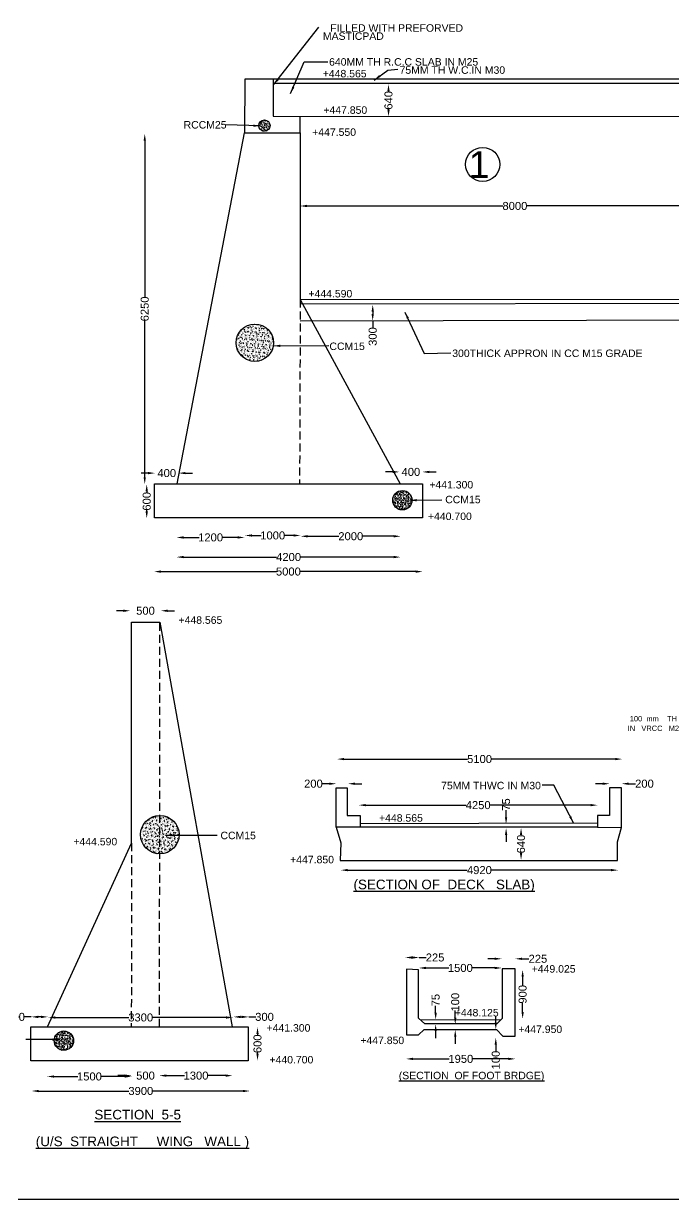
# Model space of a CAD drawing. Header units: millimetres. Extents: x 342 to 57374, y 1463 to 41796.
# Drawn here: x 21478 to 33649, y 1463 to 23505 of the extents above; entities that cross this region are included whole.
import ezdxf

# ---------------------------------------------------------------- set-up
doc = ezdxf.new("R2010")
doc.units = ezdxf.units.MM
doc.header["$MEASUREMENT"] = 0
doc.linetypes.add('DASHED', pattern=[0.75, 0.5, -0.25])
for name, color, linetype in [('DIM', 7, 'Continuous'), ('DWG', 7, 'Continuous'), ('TEXT', 7, 'Continuous'), ('TXT', 7, 'Continuous')]:
    doc.layers.add(name, color=color, linetype=linetype)
doc.styles.get("Standard").update_dxf_attribs({"font": 'arial.ttf'})
doc.dimstyles.new('Civil', dxfattribs={"dimtxt": 150, "dimasz": 130, "dimexe": 0.1, "dimexo": 0.0625, "dimgap": 0.09, "dimtad": 0, "dimdec": 0, "dimzin": 12, "dimdsep": 46, "dimtxsty": 'Standard', "dimcen": 0.1, "dimse1": 1, "dimse2": 1, "dimadec": 0, "dimazin": 2, "dimtfac": 1, "dimtdec": 0, "dimtofl": 0, "dimtmove": 0, "dimatfit": 3, "dimfxl": 1, "dimfrac": 1, "dimtolj": 1, "dimtzin": 0, "dimarcsym": 0})
pattern_1 = [(50, (0, 0), (71.72602, -6.27521), [7.5, -82.5]), (355, (0, 0), (-13.87513, 75.21921), [6, -66]), (100.45144, (5.98, -0.52), (57.85088, 68.944), [6.37402, -70.11421]), (46.1842, (0, 20), (106.72413, -16.55193), [11.25, -123.75]), (96.63564, (8.89, 18.62), (93.4662, 97.41186), [9.56103, -105.17138]), (351.18416, (0, 20), (93.4662, 97.41186), [9, -99]), (21, (10, 15), (59.69071, -40.26189), [7.5, -82.5]), (326, (10, 15), (24.33153, 72.515), [6, -66]), (71.45144, (14.974, 11.645), (84.02224, 32.25312), [6.37402, -70.11421]), (37.5, (0, 0), (1.215986, 33.289385), [0, -65.2, 0, -67, 0, -66.25]), (7.5, (0, 0), (26.306954, 39.44117), [0, -38.2, 0, -63.7, 0, -25.25]), (327.5, (-22.3, 0), (53.382244, -2.255487), [0, -25, 0, -78, 0, -103.5]), (317.5, (-32.3, 0), (58.31862, 10.0105), [0, -32.5, 0, -51.8, 0, -73.5])]

# ---------------------------------------------------------------- blocks, each defined once
blk = doc.blocks.new('*D87')
at = {"layer": 'Defpoints', "color": 0, "ltscale": 300, "transparency": 16777216}
for p in [(28952, 13232), (23924, 13218), (28952, 13218)]:
    blk.add_point(p, dxfattribs=at)
at = {"layer": 'DIM', "color": 0, "lineweight": -2, "ltscale": 300, "transparency": 16777216}
for p, q in [((24054, 13232), (26215, 13232)), ((28822, 13232), (26662, 13232))]:
    blk.add_line(p, q, dxfattribs=at)
at = {"layer": 'DIM', "color": 0, "ltscale": 300, "transparency": 16777216}
for points in [[(24054, 13254), (24054, 13210), (23924, 13232)], [(28822, 13254), (28822, 13210), (28952, 13232)]]:
    blk.add_solid(points, dxfattribs=at)
at = {"layer": 'DIM', "color": 0, "ltscale": 300, "transparency": 16777216, "insert": (26438, 13232), "char_height": 150, "attachment_point": 5}
blk.add_mtext('\\A1;5000', dxfattribs=at)
blk = doc.blocks.new('*D88')
at = {"layer": 'Defpoints', "color": 0, "ltscale": 300, "transparency": 16777216}
for p in [(24344, 13512), (28540, 13512), (28540, 13504)]:
    blk.add_point(p, dxfattribs=at)
at = {"layer": 'DIM', "color": 0, "lineweight": -2, "ltscale": 300, "transparency": 16777216}
for p, q in [((24474, 13504), (26216, 13504)), ((28410, 13504), (26669, 13504))]:
    blk.add_line(p, q, dxfattribs=at)
at = {"layer": 'DIM', "color": 0, "ltscale": 300, "transparency": 16777216}
for points in [[(24474, 13526), (24474, 13483), (24344, 13504)], [(28410, 13526), (28410, 13483), (28540, 13504)]]:
    blk.add_solid(points, dxfattribs=at)
at = {"layer": 'DIM', "color": 0, "ltscale": 300, "transparency": 16777216, "insert": (26442, 13504), "char_height": 150, "attachment_point": 5}
blk.add_mtext('\\A1;4200', dxfattribs=at)
blk = doc.blocks.new('*D89')
at = {"layer": 'Defpoints', "color": 0, "ltscale": 300, "transparency": 16777216}
for p in [(24344, 13924), (25618, 13924), (25618, 13872)]:
    blk.add_point(p, dxfattribs=at)
at = {"layer": 'DIM', "color": 0, "lineweight": -2, "ltscale": 300, "transparency": 16777216}
for p, q in [((24474, 13872), (24764, 13872)), ((25488, 13872), (25198, 13872))]:
    blk.add_line(p, q, dxfattribs=at)
at = {"layer": 'DIM', "color": 0, "ltscale": 300, "transparency": 16777216}
for points in [[(24474, 13894), (24474, 13850), (24344, 13872)], [(25488, 13894), (25488, 13850), (25618, 13872)]]:
    blk.add_solid(points, dxfattribs=at)
at = {"layer": 'DIM', "color": 0, "ltscale": 300, "transparency": 16777216, "insert": (24981, 13872), "char_height": 150, "attachment_point": 5}
blk.add_mtext('\\A1;1200', dxfattribs=at)
blk = doc.blocks.new('*D90')
at = {"layer": 'Defpoints', "color": 0, "ltscale": 300, "transparency": 16777216}
for p in [(26664, 13909), (25626, 13865), (26664, 13865)]:
    blk.add_point(p, dxfattribs=at)
at = {"layer": 'DIM', "color": 0, "lineweight": -2, "ltscale": 300, "transparency": 16777216}
for p, q in [((25756, 13909), (25928, 13909)), ((26534, 13909), (26361, 13909))]:
    blk.add_line(p, q, dxfattribs=at)
at = {"layer": 'DIM', "color": 0, "ltscale": 300, "transparency": 16777216}
for points in [[(25756, 13931), (25756, 13887), (25626, 13909)], [(26534, 13931), (26534, 13887), (26664, 13909)]]:
    blk.add_solid(points, dxfattribs=at)
at = {"layer": 'DIM', "color": 0, "ltscale": 300, "transparency": 16777216, "insert": (26144, 13909), "char_height": 150, "attachment_point": 5}
blk.add_mtext('\\A1;1000', dxfattribs=at)
blk = doc.blocks.new('*D91')
at = {"layer": 'Defpoints', "color": 0, "ltscale": 300, "transparency": 16777216}
for p in [(26670, 13902), (28540, 13902), (28540, 13894)]:
    blk.add_point(p, dxfattribs=at)
at = {"layer": 'DIM', "color": 0, "lineweight": -2, "ltscale": 300, "transparency": 16777216}
for p, q in [((26800, 13894), (27380, 13894)), ((28410, 13894), (27831, 13894))]:
    blk.add_line(p, q, dxfattribs=at)
at = {"layer": 'DIM', "color": 0, "ltscale": 300, "transparency": 16777216}
for points in [[(26800, 13916), (26800, 13872), (26670, 13894)], [(28410, 13916), (28410, 13872), (28540, 13894)]]:
    blk.add_solid(points, dxfattribs=at)
at = {"layer": 'DIM', "color": 0, "ltscale": 300, "transparency": 16777216, "insert": (27606, 13894), "char_height": 150, "attachment_point": 5}
blk.add_mtext('\\A1;2000', dxfattribs=at)
blk = doc.blocks.new('*D92')
at = {"layer": 'Defpoints', "color": 0, "ltscale": 300, "transparency": 16777216}
for p in [(23940, 15078), (23940, 14902), (24381, 14902)]:
    blk.add_point(p, dxfattribs=at)
at = {"layer": 'DIM', "color": 0, "lineweight": -2, "ltscale": 300, "transparency": 16777216}
for p, q in [((23810, 15078), (23680, 15078)), ((24511, 15078), (24641, 15078))]:
    blk.add_line(p, q, dxfattribs=at)
at = {"layer": 'DIM', "color": 0, "ltscale": 300, "transparency": 16777216}
for points in [[(23810, 15100), (23810, 15057), (23940, 15078)], [(24511, 15100), (24511, 15057), (24381, 15078)]]:
    blk.add_solid(points, dxfattribs=at)
at = {"layer": 'DIM', "color": 0, "ltscale": 300, "transparency": 16777216, "insert": (24160, 15078), "char_height": 150, "attachment_point": 5}
blk.add_mtext('\\A1;400', dxfattribs=at)
blk = doc.blocks.new('*D93')
at = {"layer": 'Defpoints', "color": 0, "ltscale": 300, "transparency": 16777216}
for p in [(28518, 15078), (28946, 15100), (28946, 15078)]:
    blk.add_point(p, dxfattribs=at)
at = {"layer": 'DIM', "color": 0, "lineweight": -2, "ltscale": 300, "transparency": 16777216}
for p, q in [((28388, 15100), (28258, 15100)), ((29076, 15100), (29206, 15100))]:
    blk.add_line(p, q, dxfattribs=at)
at = {"layer": 'DIM', "color": 0, "ltscale": 300, "transparency": 16777216}
for points in [[(28388, 15122), (28388, 15079), (28518, 15100)], [(29076, 15122), (29076, 15079), (28946, 15100)]]:
    blk.add_solid(points, dxfattribs=at)
at = {"layer": 'DIM', "color": 0, "ltscale": 300, "transparency": 16777216, "insert": (28732, 15100), "char_height": 150, "attachment_point": 5}
blk.add_mtext('\\A1;400', dxfattribs=at)
blk = doc.blocks.new('*D94')
at = {"layer": 'Defpoints', "color": 0, "ltscale": 300, "transparency": 16777216}
for p in [(23734, 14865), (23785, 14865), (23734, 14232)]:
    blk.add_point(p, dxfattribs=at)
at = {"layer": 'DIM', "color": 0, "lineweight": -2, "ltscale": 300, "transparency": 16777216}
for p, q in [((23785, 14735), (23785, 14715)), ((23785, 14362), (23785, 14383))]:
    blk.add_line(p, q, dxfattribs=at)
at = {"layer": 'DIM', "color": 0, "ltscale": 300, "transparency": 16777216}
for points in [[(23763, 14735), (23807, 14735), (23785, 14865)], [(23763, 14362), (23807, 14362), (23785, 14232)]]:
    blk.add_solid(points, dxfattribs=at)
at = {"layer": 'DIM', "color": 0, "ltscale": 300, "transparency": 16777216, "insert": (23785, 14549), "char_height": 150, "attachment_point": 5, "rotation": 90}
blk.add_mtext('\\A1;600', dxfattribs=at)
blk = doc.blocks.new('*D95')
at = {"layer": 'Defpoints', "color": 0, "ltscale": 300, "transparency": 16777216}
for p in [(23748, 21439), (23785, 21439), (23785, 14872)]:
    blk.add_point(p, dxfattribs=at)
at = {"layer": 'DIM', "color": 0, "lineweight": -2, "ltscale": 300, "transparency": 16777216}
for p, q in [((23748, 21309), (23748, 18380)), ((23748, 15002), (23748, 17932))]:
    blk.add_line(p, q, dxfattribs=at)
at = {"layer": 'DIM', "color": 0, "ltscale": 300, "transparency": 16777216}
for points in [[(23726, 21309), (23769, 21309), (23748, 21439)], [(23726, 15002), (23769, 15002), (23748, 14872)]]:
    blk.add_solid(points, dxfattribs=at)
at = {"layer": 'DIM', "color": 0, "ltscale": 300, "transparency": 16777216, "insert": (23748, 18156), "char_height": 150, "attachment_point": 5, "rotation": 90}
blk.add_mtext('\\A1;6250', dxfattribs=at)
blk = doc.blocks.new('*D96')
at = {"layer": 'Defpoints', "color": 0, "ltscale": 300, "transparency": 16777216}
for p in [(27230, 18234), (27230, 17933), (28017, 17933)]:
    blk.add_point(p, dxfattribs=at)
at = {"layer": 'DIM', "color": 0, "lineweight": -2, "ltscale": 300, "transparency": 16777216}
for p, q in [((28017, 18104), (28017, 18063)), ((28017, 17933), (28017, 17803))]:
    blk.add_line(p, q, dxfattribs=at)
at = {"layer": 'DIM', "color": 0, "ltscale": 300, "transparency": 16777216}
for points in [[(27995, 18104), (28039, 18104), (28017, 18234)], [(27995, 18063), (28039, 18063), (28017, 17933)]]:
    blk.add_solid(points, dxfattribs=at)
at = {"layer": 'DIM', "color": 0, "ltscale": 300, "transparency": 16777216, "insert": (28017, 17638), "char_height": 150, "attachment_point": 5, "rotation": 90}
blk.add_mtext('\\A1;300', dxfattribs=at)
blk = doc.blocks.new('*D97')
at = {"layer": 'Defpoints', "color": 0, "ltscale": 300, "transparency": 16777216}
for p in [(28218, 22365), (28313, 22365), (28218, 21764)]:
    blk.add_point(p, dxfattribs=at)
at = {"layer": 'DIM', "color": 0, "lineweight": -2, "ltscale": 300, "transparency": 16777216}
for p, q in [((28313, 22235), (28313, 22230)), ((28313, 21894), (28313, 21899))]:
    blk.add_line(p, q, dxfattribs=at)
at = {"layer": 'DIM', "color": 0, "ltscale": 300, "transparency": 16777216}
for points in [[(28291, 22235), (28335, 22235), (28313, 22365)], [(28291, 21894), (28335, 21894), (28313, 21764)]]:
    blk.add_solid(points, dxfattribs=at)
at = {"layer": 'DIM', "color": 0, "ltscale": 300, "transparency": 16777216, "insert": (28313, 22065), "char_height": 150, "attachment_point": 5, "rotation": 90}
blk.add_mtext('\\A1;640', dxfattribs=at)
blk = doc.blocks.new('*D98')
at = {"layer": 'Defpoints', "color": 0, "ltscale": 300, "transparency": 16777216}
for p in [(26654, 20075), (34707, 20085), (34707, 20075)]:
    blk.add_point(p, dxfattribs=at)
at = {"layer": 'DIM', "color": 0, "lineweight": -2, "ltscale": 300, "transparency": 16777216}
for p, q in [((26784, 20085), (30456, 20085)), ((34577, 20085), (30904, 20085))]:
    blk.add_line(p, q, dxfattribs=at)
at = {"layer": 'DIM', "color": 0, "ltscale": 300, "transparency": 16777216}
for points in [[(26784, 20107), (26784, 20063), (26654, 20085)], [(34577, 20107), (34577, 20063), (34707, 20085)]]:
    blk.add_solid(points, dxfattribs=at)
at = {"layer": 'DIM', "color": 0, "ltscale": 300, "transparency": 16777216, "insert": (30680, 20085), "char_height": 150, "attachment_point": 5}
blk.add_mtext('\\A1;8000', dxfattribs=at)
blk = doc.blocks.new('*D142')
at = {"layer": 'Defpoints', "color": 0, "ltscale": 300, "transparency": 16777216}
for p in [(21630, 3484), (25718, 3496), (25718, 3484)]:
    blk.add_point(p, dxfattribs=at)
at = {"layer": 'DIM', "color": 0, "lineweight": -2, "ltscale": 300, "transparency": 16777216}
for p, q in [((21760, 3496), (23450, 3496)), ((25588, 3496), (23898, 3496))]:
    blk.add_line(p, q, dxfattribs=at)
at = {"layer": 'DIM', "color": 0, "ltscale": 300, "transparency": 16777216}
for points in [[(21760, 3517), (21760, 3474), (21630, 3496)], [(25588, 3517), (25588, 3474), (25718, 3496)]]:
    blk.add_solid(points, dxfattribs=at)
at = {"layer": 'DIM', "color": 0, "ltscale": 300, "transparency": 16777216, "insert": (23674, 3496), "char_height": 150, "attachment_point": 5}
blk.add_mtext('\\A1;3900', dxfattribs=at)
blk = doc.blocks.new('*D143')
at = {"layer": 'Defpoints', "color": 0, "ltscale": 300, "transparency": 16777216}
for p in [(21920, 3790), (23504, 3790), (23504, 3768)]:
    blk.add_point(p, dxfattribs=at)
at = {"layer": 'DIM', "color": 0, "lineweight": -2, "ltscale": 300, "transparency": 16777216}
for p, q in [((22050, 3768), (22495, 3768)), ((23374, 3768), (22929, 3768))]:
    blk.add_line(p, q, dxfattribs=at)
at = {"layer": 'DIM', "color": 0, "ltscale": 300, "transparency": 16777216}
for points in [[(22050, 3789), (22050, 3746), (21920, 3768)], [(23374, 3789), (23374, 3746), (23504, 3768)]]:
    blk.add_solid(points, dxfattribs=at)
at = {"layer": 'DIM', "color": 0, "ltscale": 300, "transparency": 16777216, "insert": (22712, 3768), "char_height": 150, "attachment_point": 5}
blk.add_mtext('\\A1;1500', dxfattribs=at)
blk = doc.blocks.new('*D144')
at = {"layer": 'Defpoints', "color": 0, "ltscale": 300, "transparency": 16777216}
for p in [(23504, 3750), (24020, 3784), (24020, 3750)]:
    blk.add_point(p, dxfattribs=at)
at = {"layer": 'DIM', "color": 0, "lineweight": -2, "ltscale": 300, "transparency": 16777216}
for p, q in [((23374, 3784), (23244, 3784)), ((24150, 3784), (24280, 3784))]:
    blk.add_line(p, q, dxfattribs=at)
at = {"layer": 'DIM', "color": 0, "ltscale": 300, "transparency": 16777216}
for points in [[(23374, 3806), (23374, 3763), (23504, 3784)], [(24150, 3806), (24150, 3763), (24020, 3784)]]:
    blk.add_solid(points, dxfattribs=at)
at = {"layer": 'DIM', "color": 0, "ltscale": 300, "transparency": 16777216, "insert": (23762, 3784), "char_height": 150, "attachment_point": 5}
blk.add_mtext('\\A1;500', dxfattribs=at)
blk = doc.blocks.new('*D145')
at = {"layer": 'Defpoints', "color": 0, "ltscale": 300, "transparency": 16777216}
for p in [(25394, 3784), (24020, 3734), (25394, 3734)]:
    blk.add_point(p, dxfattribs=at)
at = {"layer": 'DIM', "color": 0, "lineweight": -2, "ltscale": 300, "transparency": 16777216}
for p, q in [((24150, 3784), (24491, 3784)), ((25264, 3784), (24924, 3784))]:
    blk.add_line(p, q, dxfattribs=at)
at = {"layer": 'DIM', "color": 0, "ltscale": 300, "transparency": 16777216}
for points in [[(24150, 3806), (24150, 3763), (24020, 3784)], [(25264, 3806), (25264, 3763), (25394, 3784)]]:
    blk.add_solid(points, dxfattribs=at)
at = {"layer": 'DIM', "color": 0, "ltscale": 300, "transparency": 16777216, "insert": (24708, 3784), "char_height": 150, "attachment_point": 5}
blk.add_mtext('\\A1;1300', dxfattribs=at)
blk = doc.blocks.new('*D146')
at = {"layer": 'Defpoints', "color": 0, "ltscale": 300, "transparency": 16777216}
for p in [(21624, 4885), (21624, 4840), (21936, 4840)]:
    blk.add_point(p, dxfattribs=at)
at = {"layer": 'DIM', "color": 0, "lineweight": -2, "ltscale": 300, "transparency": 16777216}
for p, q in [((21624, 4885), (21494, 4885)), ((21806, 4885), (21754, 4885))]:
    blk.add_line(p, q, dxfattribs=at)
at = {"layer": 'DIM', "color": 0, "ltscale": 300, "transparency": 16777216}
for points in [[(21754, 4907), (21754, 4863), (21624, 4885)], [(21806, 4907), (21806, 4863), (21936, 4885)]]:
    blk.add_solid(points, dxfattribs=at)
at = {"layer": 'DIM', "color": 0, "ltscale": 300, "transparency": 16777216, "insert": (21329, 4885), "char_height": 150, "attachment_point": 5}
blk.add_mtext('\\A1;300', dxfattribs=at)
blk = doc.blocks.new('*D147')
at = {"layer": 'Defpoints', "color": 0, "ltscale": 300, "transparency": 16777216}
for p in [(25400, 4874), (21942, 4840), (25400, 4840)]:
    blk.add_point(p, dxfattribs=at)
at = {"layer": 'DIM', "color": 0, "lineweight": -2, "ltscale": 300, "transparency": 16777216}
for p, q in [((22072, 4874), (23448, 4874)), ((25270, 4874), (23895, 4874))]:
    blk.add_line(p, q, dxfattribs=at)
at = {"layer": 'DIM', "color": 0, "ltscale": 300, "transparency": 16777216}
for points in [[(22072, 4896), (22072, 4852), (21942, 4874)], [(25270, 4896), (25270, 4852), (25400, 4874)]]:
    blk.add_solid(points, dxfattribs=at)
at = {"layer": 'DIM', "color": 0, "ltscale": 300, "transparency": 16777216, "insert": (23672, 4874), "char_height": 150, "attachment_point": 5}
blk.add_mtext('\\A1;3300', dxfattribs=at)
blk = doc.blocks.new('*D148')
at = {"layer": 'Defpoints', "color": 0, "ltscale": 300, "transparency": 16777216}
for p in [(25412, 4857), (25696, 4885), (25696, 4857)]:
    blk.add_point(p, dxfattribs=at)
at = {"layer": 'DIM', "color": 0, "lineweight": -2, "ltscale": 300, "transparency": 16777216}
for p, q in [((25542, 4885), (25566, 4885)), ((25696, 4885), (25826, 4885))]:
    blk.add_line(p, q, dxfattribs=at)
at = {"layer": 'DIM', "color": 0, "ltscale": 300, "transparency": 16777216}
for points in [[(25542, 4907), (25542, 4863), (25412, 4885)], [(25566, 4907), (25566, 4863), (25696, 4885)]]:
    blk.add_solid(points, dxfattribs=at)
at = {"layer": 'DIM', "color": 0, "ltscale": 300, "transparency": 16777216, "insert": (25991, 4885), "char_height": 150, "attachment_point": 5}
blk.add_mtext('\\A1;300', dxfattribs=at)
blk = doc.blocks.new('*D149')
at = {"layer": 'Defpoints', "color": 0, "ltscale": 300, "transparency": 16777216}
for p in [(25826, 4692), (25826, 4068), (25860, 4068)]:
    blk.add_point(p, dxfattribs=at)
at = {"layer": 'DIM', "color": 0, "lineweight": -2, "ltscale": 300, "transparency": 16777216}
for p, q in [((25860, 4562), (25860, 4546)), ((25860, 4198), (25860, 4215))]:
    blk.add_line(p, q, dxfattribs=at)
at = {"layer": 'DIM', "color": 0, "ltscale": 300, "transparency": 16777216}
for points in [[(25838, 4562), (25882, 4562), (25860, 4692)], [(25838, 4198), (25882, 4198), (25860, 4068)]]:
    blk.add_solid(points, dxfattribs=at)
at = {"layer": 'DIM', "color": 0, "ltscale": 300, "transparency": 16777216, "insert": (25860, 4381), "char_height": 150, "attachment_point": 5, "rotation": 90}
blk.add_mtext('\\A1;600', dxfattribs=at)
blk = doc.blocks.new('*D151')
at = {"layer": 'Defpoints', "color": 0, "ltscale": 300, "transparency": 16777216}
for p in [(23476, 12386), (24048, 12498), (24048, 12386)]:
    blk.add_point(p, dxfattribs=at)
at = {"layer": 'DIM', "color": 0, "lineweight": -2, "ltscale": 300, "transparency": 16777216}
for p, q in [((23346, 12498), (23216, 12498)), ((24178, 12498), (24308, 12498))]:
    blk.add_line(p, q, dxfattribs=at)
at = {"layer": 'DIM', "color": 0, "ltscale": 300, "transparency": 16777216}
for points in [[(23346, 12520), (23346, 12476), (23476, 12498)], [(24178, 12520), (24178, 12476), (24048, 12498)]]:
    blk.add_solid(points, dxfattribs=at)
at = {"layer": 'DIM', "color": 0, "ltscale": 300, "transparency": 16777216, "insert": (23762, 12498), "char_height": 150, "attachment_point": 5}
blk.add_mtext('\\A1;500', dxfattribs=at)
blk = doc.blocks.new('*D152')
at = {"layer": 'Defpoints', "color": 0, "ltscale": 300, "transparency": 16777216}
for p in [(27418, 7622), (32612, 7636), (32612, 7622)]:
    blk.add_point(p, dxfattribs=at)
at = {"layer": 'DIM', "color": 0, "lineweight": -2, "ltscale": 300, "transparency": 16777216}
for p, q in [((27548, 7636), (29788, 7636)), ((32482, 7636), (30242, 7636))]:
    blk.add_line(p, q, dxfattribs=at)
at = {"layer": 'DIM', "color": 0, "ltscale": 300, "transparency": 16777216}
for points in [[(27548, 7658), (27548, 7615), (27418, 7636)], [(32482, 7658), (32482, 7615), (32612, 7636)]]:
    blk.add_solid(points, dxfattribs=at)
at = {"layer": 'DIM', "color": 0, "ltscale": 300, "transparency": 16777216, "insert": (30015, 7636), "char_height": 150, "attachment_point": 5}
blk.add_mtext('\\A1;4920', dxfattribs=at)
blk = doc.blocks.new('*D153')
at = {"layer": 'Defpoints', "color": 0, "ltscale": 300, "transparency": 16777216}
for p in [(27758, 8878), (32226, 8878), (32226, 8854)]:
    blk.add_point(p, dxfattribs=at)
at = {"layer": 'DIM', "color": 0, "lineweight": -2, "ltscale": 300, "transparency": 16777216}
for p, q in [((27888, 8854), (29765, 8854)), ((32096, 8854), (30219, 8854))]:
    blk.add_line(p, q, dxfattribs=at)
at = {"layer": 'DIM', "color": 0, "ltscale": 300, "transparency": 16777216}
for points in [[(27888, 8876), (27888, 8833), (27758, 8854)], [(32096, 8876), (32096, 8833), (32226, 8854)]]:
    blk.add_solid(points, dxfattribs=at)
at = {"layer": 'DIM', "color": 0, "ltscale": 300, "transparency": 16777216, "insert": (29992, 8854), "char_height": 150, "attachment_point": 5}
blk.add_mtext('\\A1;4250', dxfattribs=at)
blk = doc.blocks.new('*D154')
at = {"layer": 'Defpoints', "color": 0, "ltscale": 300, "transparency": 16777216}
for p in [(30764, 8424), (30795, 8424), (30764, 7826)]:
    blk.add_point(p, dxfattribs=at)
at = {"layer": 'DIM', "color": 0, "lineweight": -2, "ltscale": 300, "transparency": 16777216}
for p, q in [((30795, 8294), (30795, 8290)), ((30795, 7956), (30795, 7959))]:
    blk.add_line(p, q, dxfattribs=at)
at = {"layer": 'DIM', "color": 0, "ltscale": 300, "transparency": 16777216}
for points in [[(30773, 8294), (30817, 8294), (30795, 8424)], [(30773, 7956), (30817, 7956), (30795, 7826)]]:
    blk.add_solid(points, dxfattribs=at)
at = {"layer": 'DIM', "color": 0, "ltscale": 300, "transparency": 16777216, "insert": (30795, 8125), "char_height": 150, "attachment_point": 5, "rotation": 90}
blk.add_mtext('\\A1;640', dxfattribs=at)
blk = doc.blocks.new('*D155')
at = {"layer": 'Defpoints', "color": 0, "ltscale": 300, "transparency": 16777216}
for p in [(30492, 8499), (30492, 8424), (30515, 8499)]:
    blk.add_point(p, dxfattribs=at)
at = {"layer": 'DIM', "color": 0, "lineweight": -2, "ltscale": 300, "transparency": 16777216}
for p, q in [((30515, 8629), (30515, 8759)), ((30515, 8294), (30515, 8164))]:
    blk.add_line(p, q, dxfattribs=at)
at = {"layer": 'DIM', "color": 0, "ltscale": 300, "transparency": 16777216}
for points in [[(30493, 8629), (30537, 8629), (30515, 8499)], [(30493, 8294), (30537, 8294), (30515, 8424)]]:
    blk.add_solid(points, dxfattribs=at)
at = {"layer": 'DIM', "color": 0, "ltscale": 300, "transparency": 16777216, "insert": (30515, 8866), "char_height": 150, "attachment_point": 5, "rotation": 90}
blk.add_mtext('\\A1;75', dxfattribs=at)
blk = doc.blocks.new('*D156')
at = {"layer": 'Defpoints', "color": 0, "ltscale": 300, "transparency": 16777216}
for p in [(27334, 9256), (27334, 9165), (27554, 9165)]:
    blk.add_point(p, dxfattribs=at)
at = {"layer": 'DIM', "color": 0, "lineweight": -2, "ltscale": 300, "transparency": 16777216}
for p, q in [((27204, 9256), (27074, 9256)), ((27684, 9256), (27814, 9256))]:
    blk.add_line(p, q, dxfattribs=at)
at = {"layer": 'DIM', "color": 0, "ltscale": 300, "transparency": 16777216}
for points in [[(27204, 9277), (27204, 9234), (27334, 9256)], [(27684, 9277), (27684, 9234), (27554, 9256)]]:
    blk.add_solid(points, dxfattribs=at)
at = {"layer": 'DIM', "color": 0, "ltscale": 300, "transparency": 16777216, "insert": (26907, 9256), "char_height": 150, "attachment_point": 5}
blk.add_mtext('\\A1;200', dxfattribs=at)
blk = doc.blocks.new('*D157')
at = {"layer": 'Defpoints', "color": 0, "ltscale": 300, "transparency": 16777216}
for p in [(32452, 9165), (32680, 9256), (32680, 9165)]:
    blk.add_point(p, dxfattribs=at)
at = {"layer": 'DIM', "color": 0, "lineweight": -2, "ltscale": 300, "transparency": 16777216}
for p, q in [((32322, 9256), (32192, 9256)), ((32810, 9256), (32940, 9256))]:
    blk.add_line(p, q, dxfattribs=at)
at = {"layer": 'DIM', "color": 0, "ltscale": 300, "transparency": 16777216}
for points in [[(32322, 9278), (32322, 9234), (32452, 9256)], [(32810, 9278), (32810, 9234), (32680, 9256)]]:
    blk.add_solid(points, dxfattribs=at)
at = {"layer": 'DIM', "color": 0, "ltscale": 300, "transparency": 16777216, "insert": (33106, 9256), "char_height": 150, "attachment_point": 5}
blk.add_mtext('\\A1;200', dxfattribs=at)
blk = doc.blocks.new('*D158')
at = {"layer": 'Defpoints', "color": 0, "ltscale": 300, "transparency": 16777216}
for p in [(32688, 9718), (27349, 9687), (32688, 9687)]:
    blk.add_point(p, dxfattribs=at)
at = {"layer": 'DIM', "color": 0, "lineweight": -2, "ltscale": 300, "transparency": 16777216}
for p, q in [((27479, 9718), (29795, 9718)), ((32558, 9718), (30242, 9718))]:
    blk.add_line(p, q, dxfattribs=at)
at = {"layer": 'DIM', "color": 0, "ltscale": 300, "transparency": 16777216}
for points in [[(27479, 9739), (27479, 9696), (27349, 9718)], [(32558, 9739), (32558, 9696), (32688, 9718)]]:
    blk.add_solid(points, dxfattribs=at)
at = {"layer": 'DIM', "color": 0, "ltscale": 300, "transparency": 16777216, "insert": (30018, 9718), "char_height": 150, "attachment_point": 5}
blk.add_mtext('\\A1;5100', dxfattribs=at)
blk = doc.blocks.new('*D159')
at = {"layer": 'Defpoints', "color": 0, "ltscale": 300, "transparency": 16777216}
for p in [(28644, 4104), (30689, 4104), (30689, 4098)]:
    blk.add_point(p, dxfattribs=at)
at = {"layer": 'DIM', "color": 0, "lineweight": -2, "ltscale": 300, "transparency": 16777216}
for p, q in [((28774, 4098), (29450, 4098)), ((30559, 4098), (29884, 4098))]:
    blk.add_line(p, q, dxfattribs=at)
at = {"layer": 'DIM', "color": 0, "ltscale": 300, "transparency": 16777216}
for points in [[(28774, 4120), (28774, 4076), (28644, 4098)], [(30559, 4120), (30559, 4076), (30689, 4098)]]:
    blk.add_solid(points, dxfattribs=at)
at = {"layer": 'DIM', "color": 0, "ltscale": 300, "transparency": 16777216, "insert": (29667, 4098), "char_height": 150, "attachment_point": 5}
blk.add_mtext('\\A1;1950', dxfattribs=at)
blk = doc.blocks.new('*D160')
at = {"layer": 'Defpoints', "color": 0, "ltscale": 300, "transparency": 16777216}
for p in [(28888, 5998), (28627, 5921), (28888, 5921)]:
    blk.add_point(p, dxfattribs=at)
at = {"layer": 'DIM', "color": 0, "lineweight": -2, "ltscale": 300, "transparency": 16777216}
for p, q in [((28757, 5998), (28758, 5998)), ((28888, 5998), (29018, 5998))]:
    blk.add_line(p, q, dxfattribs=at)
at = {"layer": 'DIM', "color": 0, "ltscale": 300, "transparency": 16777216}
for points in [[(28757, 6020), (28757, 5976), (28627, 5998)], [(28758, 6020), (28758, 5976), (28888, 5998)]]:
    blk.add_solid(points, dxfattribs=at)
at = {"layer": 'DIM', "color": 0, "ltscale": 300, "transparency": 16777216, "insert": (29185, 5998), "char_height": 150, "attachment_point": 5}
blk.add_mtext('\\A1;225', dxfattribs=at)
blk = doc.blocks.new('*D161')
at = {"layer": 'Defpoints', "color": 0, "ltscale": 300, "transparency": 16777216}
for p in [(30683, 5974), (30434, 5832), (30683, 5832)]:
    blk.add_point(p, dxfattribs=at)
at = {"layer": 'DIM', "color": 0, "lineweight": -2, "ltscale": 300, "transparency": 16777216}
for p, q in [((30304, 5974), (30174, 5974)), ((30813, 5974), (30943, 5974))]:
    blk.add_line(p, q, dxfattribs=at)
at = {"layer": 'DIM', "color": 0, "ltscale": 300, "transparency": 16777216}
for points in [[(30304, 5996), (30304, 5953), (30434, 5974)], [(30813, 5996), (30813, 5953), (30683, 5974)]]:
    blk.add_solid(points, dxfattribs=at)
at = {"layer": 'DIM', "color": 0, "ltscale": 300, "transparency": 16777216, "insert": (31111, 5974), "char_height": 150, "attachment_point": 5}
blk.add_mtext('\\A1;225', dxfattribs=at)
blk = doc.blocks.new('*D162')
at = {"layer": 'Defpoints', "color": 0, "ltscale": 300, "transparency": 16777216}
for p in [(28882, 5756), (30434, 5802), (30434, 5756)]:
    blk.add_point(p, dxfattribs=at)
at = {"layer": 'DIM', "color": 0, "lineweight": -2, "ltscale": 300, "transparency": 16777216}
for p, q in [((29012, 5802), (29441, 5802)), ((30304, 5802), (29875, 5802))]:
    blk.add_line(p, q, dxfattribs=at)
at = {"layer": 'DIM', "color": 0, "ltscale": 300, "transparency": 16777216}
for points in [[(29012, 5824), (29012, 5781), (28882, 5802)], [(30304, 5824), (30304, 5781), (30434, 5802)]]:
    blk.add_solid(points, dxfattribs=at)
at = {"layer": 'DIM', "color": 0, "ltscale": 300, "transparency": 16777216, "insert": (29658, 5802), "char_height": 150, "attachment_point": 5}
blk.add_mtext('\\A1;1500', dxfattribs=at)
blk = doc.blocks.new('*D163')
at = {"layer": 'Defpoints', "color": 0, "ltscale": 300, "transparency": 16777216}
for p in [(30328, 4648), (30322, 4494), (30328, 4494)]:
    blk.add_point(p, dxfattribs=at)
at = {"layer": 'DIM', "color": 0, "lineweight": -2, "ltscale": 300, "transparency": 16777216}
for p, q in [((30322, 4778), (30322, 4908)), ((30322, 4364), (30322, 4234))]:
    blk.add_line(p, q, dxfattribs=at)
at = {"layer": 'DIM', "color": 0, "ltscale": 300, "transparency": 16777216}
for points in [[(30300, 4778), (30343, 4778), (30322, 4648)], [(30300, 4364), (30343, 4364), (30322, 4494)]]:
    blk.add_solid(points, dxfattribs=at)
at = {"layer": 'DIM', "color": 0, "ltscale": 300, "transparency": 16777216, "insert": (30322, 4076), "char_height": 150, "attachment_point": 5, "rotation": 90}
blk.add_mtext('\\A1;100', dxfattribs=at)
blk = doc.blocks.new('*D164')
at = {"layer": 'Defpoints', "color": 0, "ltscale": 300, "transparency": 16777216}
for p in [(30825, 5767), (30860, 5767), (30860, 4850)]:
    blk.add_point(p, dxfattribs=at)
at = {"layer": 'DIM', "color": 0, "lineweight": -2, "ltscale": 300, "transparency": 16777216}
for p, q in [((30825, 5637), (30825, 5474)), ((30825, 4980), (30825, 5143))]:
    blk.add_line(p, q, dxfattribs=at)
at = {"layer": 'DIM', "color": 0, "ltscale": 300, "transparency": 16777216}
for points in [[(30803, 5637), (30847, 5637), (30825, 5767)], [(30803, 4980), (30847, 4980), (30825, 4850)]]:
    blk.add_solid(points, dxfattribs=at)
at = {"layer": 'DIM', "color": 0, "ltscale": 300, "transparency": 16777216, "insert": (30825, 5308), "char_height": 150, "attachment_point": 5, "rotation": 90}
blk.add_mtext('\\A1;900', dxfattribs=at)
blk = doc.blocks.new('*D165')
at = {"layer": 'Defpoints', "color": 0, "ltscale": 300, "transparency": 16777216}
for p in [(29563, 4743), (29575, 4743), (29575, 4642)]:
    blk.add_point(p, dxfattribs=at)
at = {"layer": 'DIM', "color": 0, "lineweight": -2, "ltscale": 300, "transparency": 16777216}
for p, q in [((29563, 4873), (29563, 5003)), ((29563, 4512), (29563, 4382))]:
    blk.add_line(p, q, dxfattribs=at)
at = {"layer": 'DIM', "color": 0, "ltscale": 300, "transparency": 16777216}
for points in [[(29541, 4873), (29585, 4873), (29563, 4743)], [(29541, 4512), (29585, 4512), (29563, 4642)]]:
    blk.add_solid(points, dxfattribs=at)
at = {"layer": 'DIM', "color": 0, "ltscale": 300, "transparency": 16777216, "insert": (29563, 5161), "char_height": 150, "attachment_point": 5, "rotation": 90}
blk.add_mtext('\\A1;100', dxfattribs=at)
blk = doc.blocks.new('*D166')
at = {"layer": 'Defpoints', "color": 0, "ltscale": 300, "transparency": 16777216}
for p in [(29184, 4832), (29184, 4749), (29196, 4832)]:
    blk.add_point(p, dxfattribs=at)
at = {"layer": 'DIM', "color": 0, "lineweight": -2, "ltscale": 300, "transparency": 16777216}
for p, q in [((29196, 4962), (29196, 5092)), ((29196, 4619), (29196, 4489))]:
    blk.add_line(p, q, dxfattribs=at)
at = {"layer": 'DIM', "color": 0, "ltscale": 300, "transparency": 16777216}
for points in [[(29174, 4962), (29217, 4962), (29196, 4832)], [(29174, 4619), (29217, 4619), (29196, 4749)]]:
    blk.add_solid(points, dxfattribs=at)
at = {"layer": 'DIM', "color": 0, "ltscale": 300, "transparency": 16777216, "insert": (29196, 5199), "char_height": 150, "attachment_point": 5, "rotation": 90}
blk.add_mtext('\\A1;75', dxfattribs=at)

msp = doc.modelspace()

# ---------------------------------------------------------------- hatches: boundary and pattern name
at = {"layer": 'DWG'}
h = msp.add_hatch(dxfattribs=at)
h.set_pattern_fill('AR-CONC', color=256, scale=10)
h.set_pattern_definition(pattern_1)
h.paths.add_polyline_path([(26095.1, 21592.3, 1), (25883.2, 21592.3, 1)])
h = msp.add_hatch(dxfattribs=at)
h.set_pattern_fill('AR-CONC', color=256, scale=10)
h.set_pattern_definition([(50, (21664.476, -1380.41), (71.72602, -6.27521), [7.5, -82.5]), (355, (21664.48, -1380.41), (-13.87513, 75.2192), [6, -66]), (100.45144, (21670.454, -1380.934), (57.85088, 68.944), [6.37402, -70.1142]), (46.1842, (21664.48, -1360.41), (106.72413, -16.55193), [11.25, -123.75]), (96.63564, (21673.37, -1361.79), (93.4662, 97.41186), [9.56103, -105.1714]), (351.18416, (21664.48, -1360.41), (93.4662, 97.41186), [9, -99]), (21, (21674.476, -1365.41), (59.6907, -40.26189), [7.5, -82.5]), (326, (21674.48, -1365.41), (24.33153, 72.515), [6, -66]), (71.45144, (21679.45, -1368.767), (84.02224, 32.25312), [6.37402, -70.1142]), (37.5, (21664.476, -1380.411), (1.215986, 33.289385), [0, -65.2, 0, -67, 0, -66.25]), (7.5, (21664.476, -1380.41), (26.306954, 39.44117), [0, -38.2, 0, -63.7, 0, -25.25]), (327.5, (21642.176, -1380.411), (53.382244, -2.255487), [0, -25, 0, -78, 0, -103.5]), (317.5, (21632.176, -1380.41), (58.31862, 10.0105), [0, -32.5, 0, -51.8, 0, -73.5])])
h.paths.add_polyline_path([(25459.9, 17521.6, 1), (26159, 17521.6, 1)])
h = msp.add_hatch(dxfattribs=at)
h.set_pattern_fill('AR-CONC', color=256, scale=10)
h.set_pattern_definition([(50, (25576.64, -2237.467), (71.72602, -6.27521), [7.5, -82.5]), (355, (25576.64, -2237.47), (-13.87513, 75.2192), [6, -66]), (100.45144, (25582.62, -2237.99), (57.85088, 68.944), [6.37402, -70.1142]), (46.1842, (25576.64, -2217.47), (106.72413, -16.55193), [11.25, -123.75]), (96.63564, (25585.53, -2218.85), (93.4662, 97.41186), [9.561, -105.1714]), (351.1842, (25576.64, -2217.47), (93.4662, 97.41186), [9, -99]), (21, (25586.64, -2222.467), (59.6907, -40.26189), [7.5, -82.5]), (326, (25586.64, -2222.47), (24.33153, 72.515), [6, -66]), (71.45144, (25591.614, -2225.82), (84.02224, 32.25312), [6.37402, -70.1142]), (37.5, (25576.64, -2237.467), (1.215986, 33.289385), [0, -65.2, 0, -67, 0, -66.25]), (7.5, (25576.64, -2237.467), (26.306954, 39.44117), [0, -38.2, 0, -63.7, 0, -25.25]), (327.5, (25554.34, -2237.467), (53.382244, -2.255487), [0, -25, 0, -78, 0, -103.5]), (317.5, (25544.34, -2237.467), (58.31862, 10.0105), [0, -32.5, 0, -51.8, 0, -73.5])])
h.paths.add_polyline_path([(28391.5, 14570.3, 1), (28754.3, 14570.3, 1)])
at = {"layer": 'DWG', "ltscale": 300}
h = msp.add_hatch(dxfattribs=at)
h.set_pattern_fill('AR-CONC', color=256, scale=10)
h.set_pattern_definition(pattern_1)
h.paths.add_polyline_path([(24029, 8662.1, 0.4129357), (23669.8, 8301.3, 0.4122777), (24028.2, 7940.5)])
h.paths.add_polyline_path([(24029, 8662.1), (24028.2, 7940.5, 0.416152), (24391.4, 8301.3, 0.4154925)])
at = {"layer": 'DWG'}
h = msp.add_hatch(dxfattribs=at)
h.set_pattern_fill('AR-CONC', color=256, scale=10)
h.set_pattern_definition([(50, (19237.29, -12367.714), (71.72602, -6.27521), [7.5, -82.5]), (355, (19237.29, -12367.714), (-13.87513, 75.2192), [6, -66]), (100.45144, (19243.27, -12368.24), (57.85088, 68.944), [6.37402, -70.1142]), (46.1842, (19237.29, -12347.71), (106.72413, -16.55193), [11.25, -123.75]), (96.63564, (19246.19, -12349.09), (93.4662, 97.41186), [9.561, -105.1714]), (351.1842, (19237.29, -12347.71), (93.4662, 97.41186), [9, -99]), (21, (19247.29, -12352.714), (59.6907, -40.26189), [7.5, -82.5]), (326, (19247.29, -12352.714), (24.33153, 72.515), [6, -66]), (71.45144, (19252.27, -12356.07), (84.02224, 32.25312), [6.37402, -70.1142]), (37.5, (19237.292, -12367.714), (1.215986, 33.289385), [0, -65.2, 0, -67, 0, -66.25]), (7.5, (19237.292, -12367.714), (26.306954, 39.44117), [0, -38.2, 0, -63.7, 0, -25.25]), (327.5, (19214.992, -12367.714), (53.382244, -2.255487), [0, -25, 0, -78, 0, -103.5]), (317.5, (19204.992, -12367.714), (58.31862, 10.0105), [0, -32.5, 0, -51.8, 0, -73.5])])
h.paths.add_polyline_path([(22052.2, 4440, 1), (22414.9, 4440, 1)])

# ---------------------------------------------------------------- linework, layer by layer
at = {"ltscale": 300}
msp.add_lwpolyline([(57374.2, 1462.8), (341.5, 1462.8), (341.5, 41795.5), (57374.2, 41795.5)], close=True, dxfattribs=at)
at = {"layer": 'DWG'}
for points in [[(26153.7, 22464.5), (25623.1, 22464.5), (25618.2, 21459.5)], [(35224.8, 21760), (35224.8, 22464.5), (26153.7, 22464.5), (26153.7, 21766.5), (34710.5, 21760)], [(35224.8, 22384), (26153.7, 22381.9)], [(26659.2, 21459.5), (26659.2, 21766.1)], [(24354.5, 14879.9), (25618.2, 21459.5), (26659.2, 21459.5), (26659.2, 18332.9), (28531.9, 14879.9)], [(26659.2, 18332.9), (34714.4, 18337.6), (35747.6, 18324.3), (43471.6, 18324.3)], [(43471.6, 18230.1), (34714.5, 18258.4), (26658.9, 18243.7)], [(26657.9, 17933.5), (34700, 17950.3), (35764.4, 17932.5), (43471.6, 17932.5)]]:
    msp.add_lwpolyline(points, dxfattribs=at)
at = {"layer": 'DWG', "linetype": 'DASHED', "ltscale": 300}
for points in [[(26659.2, 18332.9), (26647.9, 14879.9)], [(24024.6, 4697.1), (24033.1, 12286.8)], [(23500.3, 8144.4), (23496.2, 4697.1)]]:
    msp.add_lwpolyline(points, dxfattribs=at)
at = {"layer": 'DWG'}
msp.add_lwpolyline([(23933.5, 14879.9), (28951.1, 14879.9), (28951.1, 14237.3), (23933.5, 14237.3)], close=True, dxfattribs=at)
at = {"layer": 'DWG', "ltscale": 300}
for points in [[(21928, 4697.1), (23500.3, 8144.4), (23500.3, 12286.8), (24033.1, 12286.8), (25386.8, 4697.1)], [(27334.5, 8444), (27334.5, 9179.4), (27541.6, 9179.4), (27541.6, 8662.3), (27783.1, 8662.3), (27783.1, 8444)], [(27409.3, 7817.7), (32603, 7817.7), (32603, 8168.2), (32677.8, 8438.2), (32677.8, 9179.4), (32453.5, 9179.4), (32453.5, 8662.3), (32229.2, 8662.3), (32229.2, 8444), (32677.8, 8438.2)], [(32229.2, 8444), (27334.5, 8444), (27420.8, 8151), (27409.3, 7817.7)], [(27783.1, 8512.9), (32229.2, 8524.4)], [(28651.2, 5779.7), (28651.2, 4548.7), (28872.9, 4548.7), (28978.4, 4650.4), (30334.2, 4650.4), (30454.2, 4523.3), (30686.9, 4523.3), (30686.9, 5783.3), (30443.3, 5783.3), (30443.3, 4857.4), (30341.5, 4755.7), (28992.9, 4755.7), (28876.6, 4861), (28876.6, 5765.1), (28651.2, 5779.7)], [(28903.8, 4836.4), (30416, 4830.1)]]:
    msp.add_lwpolyline(points, dxfattribs=at)
msp.add_lwpolyline([(21615.4, 4697.1), (25683.9, 4697.1), (25683.9, 4059.4), (21615.4, 4059.4)], close=True, dxfattribs=at)
at = {"layer": 'DWG'}
for centre, radius in [((25989.1, 21592.3), 105.9), ((25809.4, 17521.6), 349.6), ((28572.9, 14570.3), 181.4), ((22233.5, 4440), 181.4)]:
    msp.add_circle(centre, radius, dxfattribs=at)
at = {"layer": 'DWG', "ltscale": 300}
msp.add_circle((24030.6, 8301.3), 360.8, dxfattribs=at)
at = {"layer": 'TXT', "color": 0}
msp.add_circle((30075.9, 20865.4), 319, dxfattribs=at)

# ---------------------------------------------------------------- texts
at = {"layer": 'TEXT'}
for s, height, p in [('FILLED WITH PREFORVED', 140, (27221.1, 23351.8)), ('MASTICPAD', 140, (27084.5, 23199.2)), ('640MM TH R.C.C SLAB IN M25', 140, (27200.4, 22716)), ('75MM TH W.C.IN M30', 140, (28519.9, 22563)), ('+448.565', 140, (27081.7, 22496.2)), ('+447.850', 140, (27093, 21813)), ('RCCM25', 140, (24476, 21537)), ('+447.550', 140, (26883.9, 21399.6)), ('1', 500, (29812.6, 20612.1)), ('+444.590', 140, (26813.4, 18371.2)), ('CCM15', 140, (27206.7, 17385.5)), ('300THICK APPRON IN CC M15 GRADE', 140, (29506.4, 17254.6)), ('+441.300', 140, (29077.5, 14790.2)), ('CCM15', 140, (29375, 14513)), ('+440.700', 140, (29051.8, 14198.5)), ('+448.565', 140, (24380, 12253.3)), ('100  mm    TH  TROUGH   SLAB', 100, (32830.7, 10425.1)), ('IN   VRCC   M20  WITH   20 MSA', 100, (32792.2, 10244.8)), ('75MM THWC IN M30', 140, (29297.9, 9151.9)), ('+448.565', 140, (28135.4, 8544.3)), ('+444.590', 140, (22411.5, 8101.1)), ('CCM15', 140, (25166.4, 8216)), ('+447.850', 140, (26470.6, 7764.3)), ('%%U(SECTION OF  DECK   SLAB)', 180, (27657.2, 7278)), ('+449.025', 140, (30995, 5715.3)), ('+448.125', 140, (29554.9, 4894.1)), ('+441.300', 140, (26029.3, 4609.1)), ('+447.950', 140, (30744.4, 4584.1)), ('+447.850', 140, (27785.3, 4375.2)), ('+440.700', 140, (26083.8, 4012.9)), ('%%U(SECTION  OF FOOT BRDGE)', 140, (28505.1, 3716.6)), ('%%USECTION  5-5', 180, (22805.1, 2963.2)), ('%%U(U/S  STRAIGHT     WING   WALL )', 180, (21707.4, 2462.3))]:
    msp.add_text(s, height=height, dxfattribs=at).set_placement(p)

# ---------------------------------------------------------------- dimensions: what is measured, and where the dimension line sits
at = {"layer": 'DIM', "ltscale": 300}
for p1, p2, distance, text, picture, middle in [((28218, 21764), (28218, 22365), -95, '640', '*D97', (28313, 22064.5)), ((23785, 14872.5), (23785, 21439), 37.5, '6250', '*D95', (23747.5, 18155.8)), ((26653.5, 20075), (34707, 20075), 10, '8000', '*D98', (30680.2, 20085)), ((27229.5, 18234.5), (27229.5, 17933), 787.5, '300', '*D96', (28017, 17637.5)), ((24381, 14902), (23939.5, 14902), -176.5, '400', '*D92', (24160.2, 15078.5)), ((28518.5, 15078.5), (28945.5, 15078.5), 22, '400', '*D93', (28732, 15100.5)), ((23733.5, 14232.5), (23733.5, 14865), -51.5, '600', '*D94', (23785, 14548.8)), ((24344.5, 13923.5), (25618, 13923.5), -51.5, '1200', '*D89', (24981.2, 13872)), ((25625.5, 13865), (26663.5, 13865), 44, '1000', '*D90', (26144.5, 13909)), ((26670.5, 13901.5), (28540.5, 13901.5), -7.5, '2000', '*D91', (27605.5, 13894)), ((24344.5, 13511.5), (28540.5, 13511.5), -7, '4200', '*D88', (26442.5, 13504.5)), ((23924.5, 13217.5), (28952.5, 13217.5), 14.5, '5000', '*D87', (26438.5, 13232)), ((23475.5, 12386), (24048, 12386), 112, '500', '*D151', (23761.8, 12498)), ((27349, 9687), (32688, 9687), 30.5, '5100', '*D158', (30018.5, 9717.5)), ((27553.5, 9165), (27334, 9165), -90.5, '200', '*D156', (26907.2, 9255.5)), ((32452.5, 9165), (32679.5, 9165), 91, '200', '*D157', (33106.3, 9256)), ((27758, 8877.5), (32226.5, 8877.5), -23, '4250', '*D153', (29992.2, 8854.5)), ((30492, 8423.5), (30492, 8499), -23, '75', '*D155', (30515, 8866.5)), ((30764.5, 7825.5), (30764.5, 8423.5), -30.5, '640', '*D154', (30795, 8124.5)), ((27417.5, 7621.5), (32612.5, 7621.5), 15, '4920', '*D152', (30015, 7636.5)), ((28627, 5921), (28887.5, 5921), 77, '225', '*D160', (29185.1, 5998)), ((30434, 5832.5), (30683, 5832.5), 142, '225', '*D161', (31110.6, 5974.5)), ((28881.5, 5755.5), (30434, 5755.5), 47, '1500', '*D162', (29657.8, 5802.5)), ((30860.5, 4849.5), (30860.5, 5767), 35.5, '900', '*D164', (30825, 5308.3)), ((29184, 4749), (29184, 4832), -11.5, '75', '*D166', (29195.5, 5199.5)), ((29575, 4642.5), (29575, 4743), 12, '100', '*D165', (29563, 5161.5)), ((21936.5, 4840), (21624.5, 4840), -45, '300', '*D146', (21329, 4885)), ((21942.5, 4840), (25400.5, 4840), 34, '3300', '*D147', (23671.5, 4874)), ((25411.5, 4857), (25695.5, 4857), 28, '300', '*D148', (25991, 4885)), ((30327.5, 4648.5), (30327.5, 4494.5), -6, '100', '*D163', (30321.5, 4076)), ((25826, 4692.5), (25826, 4068.5), 34, '600', '*D149', (25860, 4380.5)), ((28644.5, 4104), (30689, 4104), -6, '1950', '*D159', (29666.8, 4098)), ((21919.5, 3790.5), (23504, 3790.5), -23, '1500', '*D143', (22711.8, 3767.5)), ((23504, 3750.5), (24020.5, 3750.5), 34, '500', '*D144', (23762.2, 3784.5)), ((24020.5, 3733.5), (25394.5, 3733.5), 51, '1300', '*D145', (24707.5, 3784.5)), ((21630, 3484), (25718, 3484), 11.5, '3900', '*D142', (23674, 3495.5))]:
    dim = msp.add_aligned_dim(p1=p1, p2=p2, distance=distance, text=text, dimstyle='Civil', dxfattribs=at)
    dim.commit()
    dim.dimension.update_dxf_attribs({"geometry": picture, "text_midpoint": middle})

# ---------------------------------------------------------------- leaders
at = {"layer": 'TEXT', "ltscale": 300}
for points in [[(26161.5, 22357.5), (27005, 23435.5)], [(26479, 22193.5), (26736.5, 22790), (27175, 22790)], [(28046, 22445), (28298, 22631), (28484.5, 22647.5)], [(25909, 21586), (25268, 21608)], [(28621.5, 18095.5), (28979, 17323), (29481.5, 17334.5)], [(26154.2, 17463.7), (27195, 17468)], [(28709, 14568.5), (29314.5, 14575)], [(31774.5, 8523.2), (31409.5, 9226.5), (31192.5, 9226.5)], [(24137, 8292), (25103.5, 8292)], [(22148.5, 4460), (21521, 4460)]]:
    msp.add_leader(points, dimstyle='Civil', override={"dimgap": 0.09, "dimtad": 0}, dxfattribs=at)

doc.saveas('drawing.dxf')
